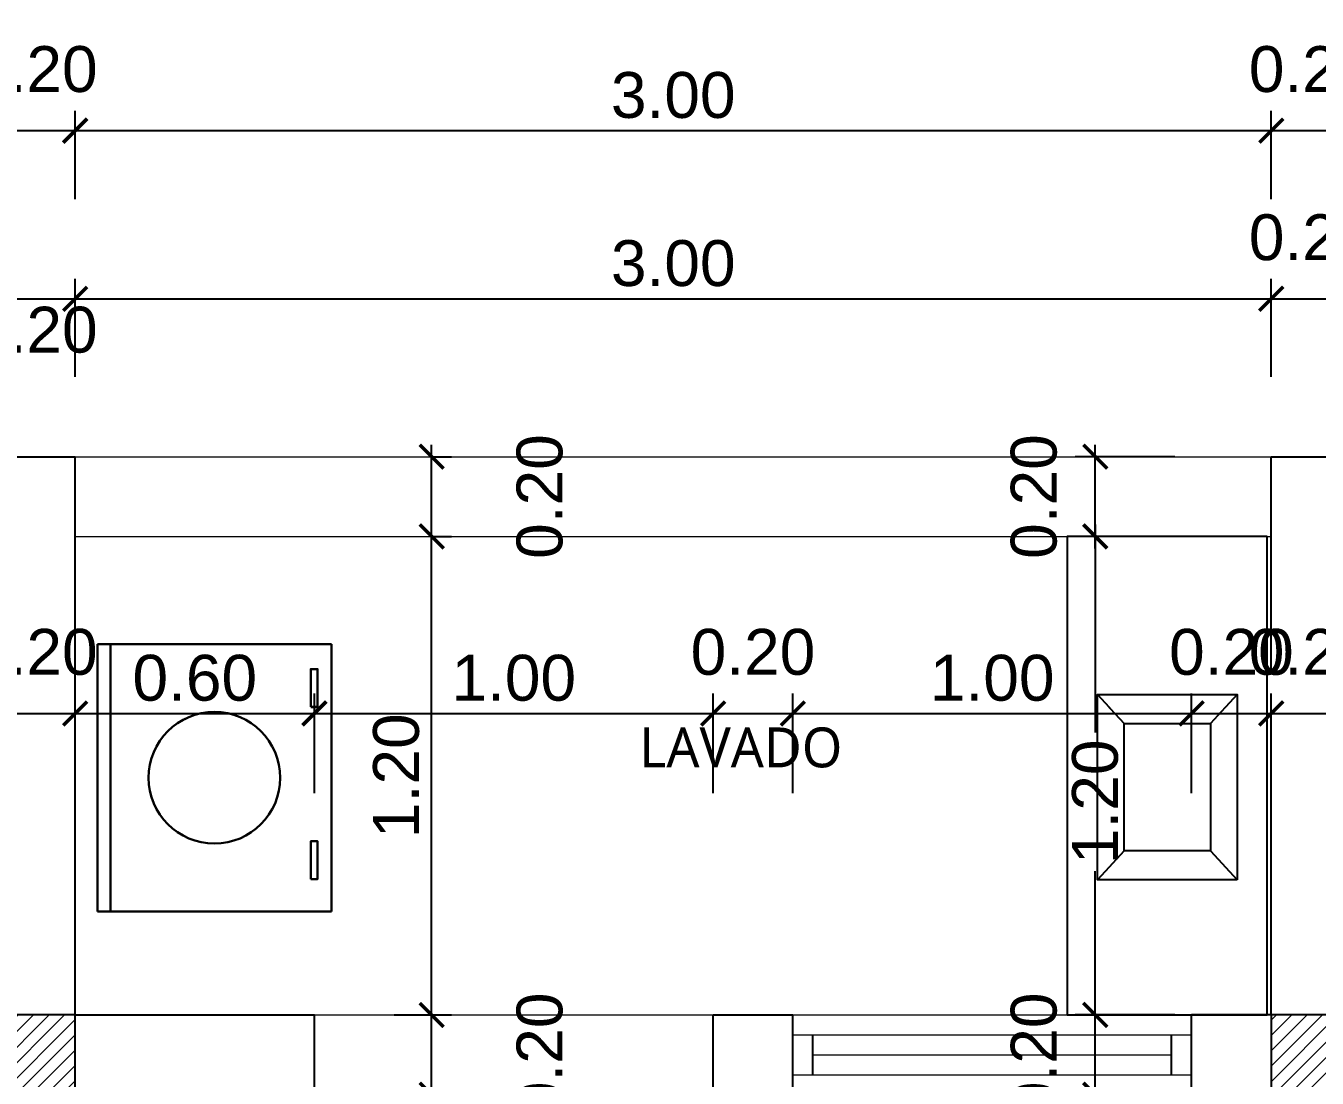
# Model space of a CAD drawing. Header units: feet. Extents: x -417 to 46, y -646 to -218.
# Drawn here: x -101.638 to -98.399, y -300.615 to -297.977 of the extents above; entities that cross this region are included whole.
import ezdxf

# ---------------------------------------------------------------- set-up
doc = ezdxf.new("R2010")
doc.units = ezdxf.units.FT
doc.header["$MEASUREMENT"] = 0
for name, color, linetype, lineweight in [('A-GENM', 8, 'Continuous', 9), ('A-WALL', 4, 'Continuous', 25), ('closet', 8, 'Continuous', 5), ('DIM-COTAS', 1, 'Continuous', 5), ('FURN', 2, 'Continuous', 30), ('Piso', 8, 'Continuous', 9), ('TXT', 2, 'Continuous', 9)]:
    doc.layers.add(name, color=color, linetype=linetype, lineweight=lineweight)
for name, color, linetype in [('COCINA', 2, 'Continuous'), ('columna', 9, 'Continuous'), ('DIM', 10, 'Continuous'), ('PERT-VENT', 2, 'Continuous')]:
    doc.layers.add(name, color=color, linetype=linetype)
doc.styles.add('ads', font='trebuc.ttf', dxfattribs={"height": 0.14})
doc.styles.get("Standard").update_dxf_attribs({"font": 'arial.ttf', "height": 0.115})
doc.dimstyles.new('KEILY', dxfattribs={"dimtxt": 0.115, "dimasz": 0.06, "dimexe": 0.05, "dimexo": 0.2, "dimgap": 0.03, "dimtad": 1, "dimzin": 1, "dimdsep": 46, "dimtxsty": 'Standard', "dimblk": 'ARCHTICK', "dimcen": 2.5, "dimdle": 0.03, "dimclrd": 256, "dimclre": 256, "dimclrt": 7, "dimadec": 0, "dimazin": 0, "dimtfac": 1, "dimtmove": 2, "dimatfit": 3, "dimfxl": 0.2, "dimfxlon": 1, "dimtolj": 1, "dimtzin": 1, "dimarcsym": 0})

# ---------------------------------------------------------------- blocks, each defined once
blk = doc.blocks.new('A$C01EB0BB3')
at = {"layer": 'FURN'}
for p, q in [((0, 0, 224.5603), (0, 0.6096, 224.5603)), ((0, 0.6096, 224.5603), (0.5334, 0.6096, 224.5603)), ((0.5034, 0.6096, 224.5603), (0.5034, 0, 224.5603)), ((0.5334, 0.6096, 224.5603), (0.5334, 0, 224.5603)), ((0.5334, 0, 224.5603), (0, 0, 224.5603))]:
    blk.add_line(p, q, dxfattribs=at)
at = {"layer": 'FURN', "ltscale": 0.02, "elevation": 224.5603}
for points in [[(0.047, 0.5357), (0.047, 0.4496), (0.0315, 0.4496), (0.0315, 0.5357)], [(0.047, 0.1432), (0.047, 0.0572), (0.0315, 0.0572), (0.0315, 0.1432)]]:
    blk.add_lwpolyline(points, close=True, dxfattribs=at)
at = {"layer": 'FURN', "ltscale": 0.02}
blk.add_circle((0.2667, 0.3048, 224.5603), 0.15, dxfattribs=at)
blk = doc.blocks.new('A$C153C7E87')
at = {"layer": 'COCINA'}
for p, q in [((0.0761, 0.8037), (0.1431, 0.731)), ((0.4267, 0.8037), (0.3597, 0.731)), ((0.1431, 0.4114), (0.0761, 0.3387)), ((0.3596, 0.4114), (0.4266, 0.3386))]:
    blk.add_line(p, q, dxfattribs=at)
at = {"layer": 'COCINA', "extrusion": (1.60732e-15, -2.48059e-15, -1)}
for points in [[(-0.5023, 1.2), (0, 1.2), (0, 0), (-0.5023, 0)], [(-0.4266, 0.3386), (-0.0761, 0.3386), (-0.0761, 0.8037), (-0.4266, 0.8037)], [(-0.3596, 0.4114), (-0.1431, 0.4114), (-0.1431, 0.731), (-0.3596, 0.731)]]:
    blk.add_lwpolyline(points, close=True, dxfattribs=at)
blk = doc.blocks.new('_ArchTick')
at = {"layer": 'DIM-COTAS', "color": 0, "const_width": 0.15}
blk.add_lwpolyline([(-0.5, -0.5), (0.5, 0.5)], dxfattribs=at)
blk = doc.blocks.new('*D763')
at = {"layer": 'Defpoints', "color": 0, "transparency": 16777216}
for p in [(-101.5143, -298.6612), (-101.5143, -299.057), (-101.7143, -299.257)]:
    blk.add_point(p, dxfattribs=at)
at = {"layer": 'DIM', "lineweight": -2, "transparency": 16777216}
for p, q in [((-101.7143, -298.8612), (-101.7143, -298.6112)), ((-101.5143, -298.857), (-101.5143, -298.6112)), ((-101.7443, -298.6612), (-101.4843, -298.6612))]:
    blk.add_line(p, q, dxfattribs=at)
at = {"layer": 'DIM', "lineweight": -2, "transparency": 16777216, "xscale": 0.06, "yscale": 0.06, "zscale": 0.06, "rotation": 180}
blk.add_blockref('_ArchTick', (-101.7143, -298.6612), dxfattribs=at)
at = {"layer": 'DIM', "lineweight": -2, "transparency": 16777216, "xscale": 0.06, "yscale": 0.06, "zscale": 0.06}
blk.add_blockref('_ArchTick', (-101.5143, -298.6612), dxfattribs=at)
at = {"layer": 'DIM', "color": 7, "transparency": 16777216, "insert": (-101.6143, -298.7393), "char_height": 0.115, "attachment_point": 5}
blk.add_mtext('\\A1;0.20', dxfattribs=at)
blk = doc.blocks.new('*D764')
at = {"layer": 'Defpoints', "color": 0, "transparency": 16777216}
for p in [(-98.5143, -298.6612), (-101.5143, -299.057), (-98.5143, -299.057)]:
    blk.add_point(p, dxfattribs=at)
at = {"layer": 'DIM', "lineweight": -2, "transparency": 16777216}
for p, q in [((-101.5143, -298.857), (-101.5143, -298.6112)), ((-98.5143, -298.857), (-98.5143, -298.6112)), ((-101.5443, -298.6612), (-98.4843, -298.6612))]:
    blk.add_line(p, q, dxfattribs=at)
at = {"layer": 'DIM', "lineweight": -2, "transparency": 16777216, "xscale": 0.06, "yscale": 0.06, "zscale": 0.06, "rotation": 180}
blk.add_blockref('_ArchTick', (-101.5143, -298.6612), dxfattribs=at)
at = {"layer": 'DIM', "lineweight": -2, "transparency": 16777216, "xscale": 0.06, "yscale": 0.06, "zscale": 0.06}
blk.add_blockref('_ArchTick', (-98.5143, -298.6612), dxfattribs=at)
at = {"layer": 'DIM', "color": 7, "transparency": 16777216, "insert": (-100.0143, -298.5724), "char_height": 0.115, "attachment_point": 5}
blk.add_mtext('\\A1;3.00', dxfattribs=at)
blk = doc.blocks.new('*D765')
at = {"layer": 'Defpoints', "color": 0, "transparency": 16777216}
for p in [(-98.3143, -298.6612), (-98.5143, -299.057), (-98.3143, -299.057)]:
    blk.add_point(p, dxfattribs=at)
at = {"layer": 'DIM', "lineweight": -2, "transparency": 16777216}
for p, q in [((-98.5143, -298.857), (-98.5143, -298.6112)), ((-98.3143, -298.857), (-98.3143, -298.6112)), ((-98.5443, -298.6612), (-98.2843, -298.6612))]:
    blk.add_line(p, q, dxfattribs=at)
at = {"layer": 'DIM', "lineweight": -2, "transparency": 16777216, "xscale": 0.06, "yscale": 0.06, "zscale": 0.06, "rotation": 180}
blk.add_blockref('_ArchTick', (-98.5143, -298.6612), dxfattribs=at)
at = {"layer": 'DIM', "lineweight": -2, "transparency": 16777216, "xscale": 0.06, "yscale": 0.06, "zscale": 0.06}
blk.add_blockref('_ArchTick', (-98.3143, -298.6612), dxfattribs=at)
at = {"layer": 'DIM', "color": 7, "transparency": 16777216, "insert": (-98.4143, -298.5075), "char_height": 0.115, "attachment_point": 5}
blk.add_mtext('\\A1;0.20', dxfattribs=at)
blk = doc.blocks.new('*D535')
at = {"layer": 'Defpoints', "color": 0, "transparency": 16777216}
for p in [(-101.5143, -298.2395), (-101.7143, -298.6112), (-101.5143, -298.6112)]:
    blk.add_point(p, dxfattribs=at)
at = {"layer": 'DIM', "lineweight": -2, "transparency": 16777216}
for p, q in [((-101.7143, -298.4112), (-101.7143, -298.1895)), ((-101.5143, -298.4112), (-101.5143, -298.1895)), ((-101.7443, -298.2395), (-101.4843, -298.2395))]:
    blk.add_line(p, q, dxfattribs=at)
at = {"layer": 'DIM', "lineweight": -2, "transparency": 16777216, "xscale": 0.06, "yscale": 0.06, "zscale": 0.06, "rotation": 180}
blk.add_blockref('_ArchTick', (-101.7143, -298.2395), dxfattribs=at)
at = {"layer": 'DIM', "lineweight": -2, "transparency": 16777216, "xscale": 0.06, "yscale": 0.06, "zscale": 0.06}
blk.add_blockref('_ArchTick', (-101.5143, -298.2395), dxfattribs=at)
at = {"layer": 'DIM', "color": 7, "transparency": 16777216, "insert": (-101.6143, -298.0858), "char_height": 0.115, "attachment_point": 5}
blk.add_mtext('\\A1;0.20', dxfattribs=at)
blk = doc.blocks.new('*D536')
at = {"layer": 'Defpoints', "color": 0, "transparency": 16777216}
for p in [(-98.5143, -298.2395), (-101.5143, -298.6112), (-98.5143, -298.6112)]:
    blk.add_point(p, dxfattribs=at)
at = {"layer": 'DIM', "lineweight": -2, "transparency": 16777216}
for p, q in [((-101.5143, -298.4112), (-101.5143, -298.1895)), ((-98.5143, -298.4112), (-98.5143, -298.1895)), ((-101.5443, -298.2395), (-98.4843, -298.2395))]:
    blk.add_line(p, q, dxfattribs=at)
at = {"layer": 'DIM', "lineweight": -2, "transparency": 16777216, "xscale": 0.06, "yscale": 0.06, "zscale": 0.06, "rotation": 180}
blk.add_blockref('_ArchTick', (-101.5143, -298.2395), dxfattribs=at)
at = {"layer": 'DIM', "lineweight": -2, "transparency": 16777216, "xscale": 0.06, "yscale": 0.06, "zscale": 0.06}
blk.add_blockref('_ArchTick', (-98.5143, -298.2395), dxfattribs=at)
at = {"layer": 'DIM', "color": 7, "transparency": 16777216, "insert": (-100.0143, -298.1508), "char_height": 0.115, "attachment_point": 5}
blk.add_mtext('\\A1;3.00', dxfattribs=at)
blk = doc.blocks.new('*D537')
at = {"layer": 'Defpoints', "color": 0, "transparency": 16777216}
for p in [(-98.3143, -298.2395), (-98.5143, -298.6112), (-98.3143, -298.6112)]:
    blk.add_point(p, dxfattribs=at)
at = {"layer": 'DIM', "lineweight": -2, "transparency": 16777216}
for p, q in [((-98.5143, -298.4112), (-98.5143, -298.1895)), ((-98.3143, -298.4112), (-98.3143, -298.1895)), ((-98.5443, -298.2395), (-98.2843, -298.2395))]:
    blk.add_line(p, q, dxfattribs=at)
at = {"layer": 'DIM', "lineweight": -2, "transparency": 16777216, "xscale": 0.06, "yscale": 0.06, "zscale": 0.06, "rotation": 180}
blk.add_blockref('_ArchTick', (-98.5143, -298.2395), dxfattribs=at)
at = {"layer": 'DIM', "lineweight": -2, "transparency": 16777216, "xscale": 0.06, "yscale": 0.06, "zscale": 0.06}
blk.add_blockref('_ArchTick', (-98.3143, -298.2395), dxfattribs=at)
at = {"layer": 'DIM', "color": 7, "transparency": 16777216, "insert": (-98.4143, -298.0858), "char_height": 0.115, "attachment_point": 5}
blk.add_mtext('\\A1;0.20', dxfattribs=at)
blk = doc.blocks.new('*D545')
at = {"layer": 'Defpoints', "color": 0, "transparency": 16777216}
for p in [(-88.4643, -297.8306), (-105.5643, -298.1895), (-88.4643, -298.1895)]:
    blk.add_point(p, dxfattribs=at)
at = {"layer": 'DIM', "lineweight": -2, "transparency": 16777216}
for p, q in [((-105.5643, -297.9895), (-105.5643, -297.7806)), ((-88.4643, -297.9895), (-88.4643, -297.7806)), ((-105.5943, -297.8306), (-88.4343, -297.8306))]:
    blk.add_line(p, q, dxfattribs=at)
at = {"layer": 'DIM', "lineweight": -2, "transparency": 16777216, "xscale": 0.06, "yscale": 0.06, "zscale": 0.06, "rotation": 180}
blk.add_blockref('_ArchTick', (-105.5643, -297.8306), dxfattribs=at)
at = {"layer": 'DIM', "lineweight": -2, "transparency": 16777216, "xscale": 0.06, "yscale": 0.06, "zscale": 0.06}
blk.add_blockref('_ArchTick', (-88.4643, -297.8306), dxfattribs=at)
at = {"layer": 'DIM', "color": 7, "transparency": 16777216, "insert": (-97.0143, -297.7419), "char_height": 0.115, "attachment_point": 5}
blk.add_mtext('\\A1;17.10', dxfattribs=at)
blk = doc.blocks.new('*D644')
at = {"layer": 'Defpoints', "color": 0, "transparency": 16777216}
for p in [(-101.5143, -299.7009), (-101.7143, -299.7328), (-101.5143, -300.457)]:
    blk.add_point(p, dxfattribs=at)
at = {"layer": 'DIM', "lineweight": -2, "transparency": 16777216}
for p, q in [((-101.7143, -299.7009), (-101.7143, -299.6509)), ((-101.5143, -299.9009), (-101.5143, -299.6509)), ((-101.7443, -299.7009), (-101.4843, -299.7009))]:
    blk.add_line(p, q, dxfattribs=at)
at = {"layer": 'DIM', "lineweight": -2, "transparency": 16777216, "xscale": 0.06, "yscale": 0.06, "zscale": 0.06, "rotation": 180}
blk.add_blockref('_ArchTick', (-101.7143, -299.7009), dxfattribs=at)
at = {"layer": 'DIM', "lineweight": -2, "transparency": 16777216, "xscale": 0.06, "yscale": 0.06, "zscale": 0.06}
blk.add_blockref('_ArchTick', (-101.5143, -299.7009), dxfattribs=at)
at = {"layer": 'DIM', "color": 7, "transparency": 16777216, "insert": (-101.6143, -299.5472), "char_height": 0.115, "attachment_point": 5}
blk.add_mtext('\\A1;0.20', dxfattribs=at)
blk = doc.blocks.new('*D645')
at = {"layer": 'Defpoints', "color": 0, "transparency": 16777216}
for p in [(-100.9143, -299.7009), (-101.5143, -300.457), (-100.9143, -300.457)]:
    blk.add_point(p, dxfattribs=at)
at = {"layer": 'DIM', "lineweight": -2, "transparency": 16777216}
for p, q in [((-101.5143, -299.9009), (-101.5143, -299.6509)), ((-100.9143, -299.9009), (-100.9143, -299.6509)), ((-101.5443, -299.7009), (-100.8843, -299.7009))]:
    blk.add_line(p, q, dxfattribs=at)
at = {"layer": 'DIM', "lineweight": -2, "transparency": 16777216, "xscale": 0.06, "yscale": 0.06, "zscale": 0.06, "rotation": 180}
blk.add_blockref('_ArchTick', (-101.5143, -299.7009), dxfattribs=at)
at = {"layer": 'DIM', "lineweight": -2, "transparency": 16777216, "xscale": 0.06, "yscale": 0.06, "zscale": 0.06}
blk.add_blockref('_ArchTick', (-100.9143, -299.7009), dxfattribs=at)
at = {"layer": 'DIM', "color": 7, "transparency": 16777216, "insert": (-101.2143, -299.6122), "char_height": 0.115, "attachment_point": 5}
blk.add_mtext('\\A1;0.60', dxfattribs=at)
blk = doc.blocks.new('*D646')
at = {"layer": 'Defpoints', "color": 0, "transparency": 16777216}
for p in [(-99.9143, -299.7009), (-100.9143, -300.457), (-99.9143, -300.457)]:
    blk.add_point(p, dxfattribs=at)
at = {"layer": 'DIM', "lineweight": -2, "transparency": 16777216}
for p, q in [((-100.9143, -299.9009), (-100.9143, -299.6509)), ((-99.9143, -299.9009), (-99.9143, -299.6509)), ((-100.9443, -299.7009), (-99.8843, -299.7009))]:
    blk.add_line(p, q, dxfattribs=at)
at = {"layer": 'DIM', "lineweight": -2, "transparency": 16777216, "xscale": 0.06, "yscale": 0.06, "zscale": 0.06, "rotation": 180}
blk.add_blockref('_ArchTick', (-100.9143, -299.7009), dxfattribs=at)
at = {"layer": 'DIM', "lineweight": -2, "transparency": 16777216, "xscale": 0.06, "yscale": 0.06, "zscale": 0.06}
blk.add_blockref('_ArchTick', (-99.9143, -299.7009), dxfattribs=at)
at = {"layer": 'DIM', "color": 7, "transparency": 16777216, "insert": (-100.4143, -299.6122), "char_height": 0.115, "attachment_point": 5}
blk.add_mtext('\\A1;1.00', dxfattribs=at)
blk = doc.blocks.new('*D647')
at = {"layer": 'Defpoints', "color": 0, "transparency": 16777216}
for p in [(-99.7143, -299.7009), (-99.9143, -300.457), (-99.7143, -300.457)]:
    blk.add_point(p, dxfattribs=at)
at = {"layer": 'DIM', "lineweight": -2, "transparency": 16777216}
for p, q in [((-99.9143, -299.9009), (-99.9143, -299.6509)), ((-99.7143, -299.9009), (-99.7143, -299.6509)), ((-99.9443, -299.7009), (-99.6843, -299.7009))]:
    blk.add_line(p, q, dxfattribs=at)
at = {"layer": 'DIM', "lineweight": -2, "transparency": 16777216, "xscale": 0.06, "yscale": 0.06, "zscale": 0.06, "rotation": 180}
blk.add_blockref('_ArchTick', (-99.9143, -299.7009), dxfattribs=at)
at = {"layer": 'DIM', "lineweight": -2, "transparency": 16777216, "xscale": 0.06, "yscale": 0.06, "zscale": 0.06}
blk.add_blockref('_ArchTick', (-99.7143, -299.7009), dxfattribs=at)
at = {"layer": 'DIM', "color": 7, "transparency": 16777216, "insert": (-99.8143, -299.5472), "char_height": 0.115, "attachment_point": 5}
blk.add_mtext('\\A1;0.20', dxfattribs=at)
blk = doc.blocks.new('*D648')
at = {"layer": 'Defpoints', "color": 0, "transparency": 16777216}
for p in [(-98.7143, -299.7009), (-99.7143, -300.457), (-98.7143, -300.457)]:
    blk.add_point(p, dxfattribs=at)
at = {"layer": 'DIM', "lineweight": -2, "transparency": 16777216}
for p, q in [((-99.7143, -299.9009), (-99.7143, -299.6509)), ((-98.7143, -299.9009), (-98.7143, -299.6509)), ((-99.7443, -299.7009), (-98.6843, -299.7009))]:
    blk.add_line(p, q, dxfattribs=at)
at = {"layer": 'DIM', "lineweight": -2, "transparency": 16777216, "xscale": 0.06, "yscale": 0.06, "zscale": 0.06, "rotation": 180}
blk.add_blockref('_ArchTick', (-99.7143, -299.7009), dxfattribs=at)
at = {"layer": 'DIM', "lineweight": -2, "transparency": 16777216, "xscale": 0.06, "yscale": 0.06, "zscale": 0.06}
blk.add_blockref('_ArchTick', (-98.7143, -299.7009), dxfattribs=at)
at = {"layer": 'DIM', "color": 7, "transparency": 16777216, "insert": (-99.2143, -299.6122), "char_height": 0.115, "attachment_point": 5}
blk.add_mtext('\\A1;1.00', dxfattribs=at)
blk = doc.blocks.new('*D649')
at = {"layer": 'Defpoints', "color": 0, "transparency": 16777216}
for p in [(-98.5143, -299.7009), (-98.7143, -300.457), (-98.5143, -300.457)]:
    blk.add_point(p, dxfattribs=at)
at = {"layer": 'DIM', "lineweight": -2, "transparency": 16777216}
for p, q in [((-98.7143, -299.9009), (-98.7143, -299.6509)), ((-98.5143, -299.9009), (-98.5143, -299.6509)), ((-98.7443, -299.7009), (-98.4843, -299.7009))]:
    blk.add_line(p, q, dxfattribs=at)
at = {"layer": 'DIM', "lineweight": -2, "transparency": 16777216, "xscale": 0.06, "yscale": 0.06, "zscale": 0.06, "rotation": 180}
blk.add_blockref('_ArchTick', (-98.7143, -299.7009), dxfattribs=at)
at = {"layer": 'DIM', "lineweight": -2, "transparency": 16777216, "xscale": 0.06, "yscale": 0.06, "zscale": 0.06}
blk.add_blockref('_ArchTick', (-98.5143, -299.7009), dxfattribs=at)
at = {"layer": 'DIM', "color": 7, "transparency": 16777216, "insert": (-98.6143, -299.5472), "char_height": 0.115, "attachment_point": 5}
blk.add_mtext('\\A1;0.20', dxfattribs=at)
blk = doc.blocks.new('*D650')
at = {"layer": 'Defpoints', "color": 0, "transparency": 16777216}
for p in [(-98.3143, -299.7009), (-98.5143, -300.457), (-98.3143, -300.4931)]:
    blk.add_point(p, dxfattribs=at)
at = {"layer": 'DIM', "lineweight": -2, "transparency": 16777216}
for p, q in [((-98.5143, -299.9009), (-98.5143, -299.6509)), ((-98.3143, -299.9009), (-98.3143, -299.6509)), ((-98.5443, -299.7009), (-98.2843, -299.7009))]:
    blk.add_line(p, q, dxfattribs=at)
at = {"layer": 'DIM', "lineweight": -2, "transparency": 16777216, "xscale": 0.06, "yscale": 0.06, "zscale": 0.06, "rotation": 180}
blk.add_blockref('_ArchTick', (-98.5143, -299.7009), dxfattribs=at)
at = {"layer": 'DIM', "lineweight": -2, "transparency": 16777216, "xscale": 0.06, "yscale": 0.06, "zscale": 0.06}
blk.add_blockref('_ArchTick', (-98.3143, -299.7009), dxfattribs=at)
at = {"layer": 'DIM', "color": 7, "transparency": 16777216, "insert": (-98.4143, -299.5472), "char_height": 0.115, "attachment_point": 5}
blk.add_mtext('\\A1;0.20', dxfattribs=at)
blk = doc.blocks.new('*D750')
at = {"layer": 'Defpoints', "color": 0, "transparency": 16777216}
for p in [(-100.9143, -300.457), (-100.6202, -300.457), (-100.9143, -300.657)]:
    blk.add_point(p, dxfattribs=at)
at = {"layer": 'DIM', "lineweight": -2, "transparency": 16777216}
for p, q in [((-100.6202, -300.687), (-100.6202, -300.427)), ((-100.7143, -300.457), (-100.5702, -300.457)), ((-100.7143, -300.657), (-100.5702, -300.657))]:
    blk.add_line(p, q, dxfattribs=at)
at = {"layer": 'DIM', "lineweight": -2, "transparency": 16777216, "xscale": 0.06, "yscale": 0.06, "zscale": 0.06}
for p, rotation in [((-100.6202, -300.457), 90), ((-100.6202, -300.657), 270)]:
    blk.add_blockref('_ArchTick', p, dxfattribs=dict(at, rotation=rotation))
at = {"layer": 'DIM', "color": 7, "transparency": 16777216, "insert": (-100.349, -300.557), "char_height": 0.115, "attachment_point": 5, "rotation": 90}
blk.add_mtext('\\A1;0.20', dxfattribs=at)
blk = doc.blocks.new('*D751')
at = {"layer": 'Defpoints', "color": 0, "transparency": 16777216}
for p in [(-100.7945, -299.257), (-100.6202, -299.257), (-100.9143, -300.457)]:
    blk.add_point(p, dxfattribs=at)
at = {"layer": 'DIM', "lineweight": -2, "transparency": 16777216}
for p, q in [((-100.6202, -300.487), (-100.6202, -299.227)), ((-100.6202, -299.257), (-100.5702, -299.257)), ((-100.7143, -300.457), (-100.5702, -300.457))]:
    blk.add_line(p, q, dxfattribs=at)
at = {"layer": 'DIM', "lineweight": -2, "transparency": 16777216, "xscale": 0.06, "yscale": 0.06, "zscale": 0.06}
for p, rotation in [((-100.6202, -299.257), 90), ((-100.6202, -300.457), 270)]:
    blk.add_blockref('_ArchTick', p, dxfattribs=dict(at, rotation=rotation))
at = {"layer": 'DIM', "color": 7, "transparency": 16777216, "insert": (-100.7089, -299.857), "char_height": 0.115, "attachment_point": 5, "rotation": 90}
blk.add_mtext('\\A1;1.20', dxfattribs=at)
blk = doc.blocks.new('*D752')
at = {"layer": 'Defpoints', "color": 0, "transparency": 16777216}
for p in [(-100.7945, -299.057), (-100.6202, -299.057), (-100.7945, -299.257)]:
    blk.add_point(p, dxfattribs=at)
at = {"layer": 'DIM', "lineweight": -2, "transparency": 16777216}
for p, q in [((-100.6202, -299.287), (-100.6202, -299.027)), ((-100.6202, -299.057), (-100.5702, -299.057)), ((-100.6202, -299.257), (-100.5702, -299.257))]:
    blk.add_line(p, q, dxfattribs=at)
at = {"layer": 'DIM', "lineweight": -2, "transparency": 16777216, "xscale": 0.06, "yscale": 0.06, "zscale": 0.06}
for p, rotation in [((-100.6202, -299.057), 90), ((-100.6202, -299.257), 270)]:
    blk.add_blockref('_ArchTick', p, dxfattribs=dict(at, rotation=rotation))
at = {"layer": 'DIM', "color": 7, "transparency": 16777216, "insert": (-100.349, -299.157), "char_height": 0.115, "attachment_point": 5, "rotation": 90}
blk.add_mtext('\\A1;0.20', dxfattribs=at)
blk = doc.blocks.new('*D568')
at = {"layer": 'Defpoints', "color": 0, "transparency": 16777216}
for p in [(-98.9558, -300.457), (-98.5143, -300.457), (-98.5143, -300.657)]:
    blk.add_point(p, dxfattribs=at)
at = {"layer": 'DIM', "lineweight": -2, "transparency": 16777216}
for p, q in [((-98.9558, -300.687), (-98.9558, -300.427)), ((-98.7558, -300.457), (-99.0058, -300.457)), ((-98.7558, -300.657), (-99.0058, -300.657))]:
    blk.add_line(p, q, dxfattribs=at)
at = {"layer": 'DIM', "lineweight": -2, "transparency": 16777216, "xscale": 0.06, "yscale": 0.06, "zscale": 0.06}
for p, rotation in [((-98.9558, -300.457), 90), ((-98.9558, -300.657), 270)]:
    blk.add_blockref('_ArchTick', p, dxfattribs=dict(at, rotation=rotation))
at = {"layer": 'DIM', "color": 7, "transparency": 16777216, "insert": (-99.1095, -300.557), "char_height": 0.115, "attachment_point": 5, "rotation": 90}
blk.add_mtext('\\A1;0.20', dxfattribs=at)
blk = doc.blocks.new('*D569')
at = {"layer": 'Defpoints', "color": 0, "transparency": 16777216}
for p in [(-98.9558, -299.257), (-98.5143, -299.257), (-98.5143, -300.457)]:
    blk.add_point(p, dxfattribs=at)
at = {"layer": 'DIM', "lineweight": -2, "transparency": 16777216}
for p, q in [((-98.9558, -299.227), (-98.9558, -299.7488)), ((-98.7558, -299.257), (-99.0058, -299.257)), ((-98.9558, -300.487), (-98.9558, -300.0963)), ((-98.7558, -300.457), (-99.0058, -300.457))]:
    blk.add_line(p, q, dxfattribs=at)
at = {"layer": 'DIM', "lineweight": -2, "transparency": 16777216, "xscale": 0.06, "yscale": 0.06, "zscale": 0.06}
for p, rotation in [((-98.9558, -299.257), 90), ((-98.9558, -300.457), 270)]:
    blk.add_blockref('_ArchTick', p, dxfattribs=dict(at, rotation=rotation))
at = {"layer": 'DIM', "color": 7, "transparency": 16777216, "insert": (-98.9558, -299.9225), "char_height": 0.115, "attachment_point": 5, "rotation": 90}
blk.add_mtext('\\A1;1.20', dxfattribs=at)
blk = doc.blocks.new('*D570')
at = {"layer": 'Defpoints', "color": 0, "transparency": 16777216}
for p in [(-98.9558, -299.057), (-98.5143, -299.057), (-98.5143, -299.257)]:
    blk.add_point(p, dxfattribs=at)
at = {"layer": 'DIM', "lineweight": -2, "transparency": 16777216}
for p, q in [((-98.9558, -299.287), (-98.9558, -299.027)), ((-98.7558, -299.057), (-99.0058, -299.057)), ((-98.7558, -299.257), (-99.0058, -299.257))]:
    blk.add_line(p, q, dxfattribs=at)
at = {"layer": 'DIM', "lineweight": -2, "transparency": 16777216, "xscale": 0.06, "yscale": 0.06, "zscale": 0.06}
for p, rotation in [((-98.9558, -299.057), 90), ((-98.9558, -299.257), 270)]:
    blk.add_blockref('_ArchTick', p, dxfattribs=dict(at, rotation=rotation))
at = {"layer": 'DIM', "color": 7, "transparency": 16777216, "insert": (-99.1095, -299.157), "char_height": 0.115, "attachment_point": 5, "rotation": 90}
blk.add_mtext('\\A1;0.20', dxfattribs=at)
blk = doc.blocks.new('A$C012446DC')
at = {"layer": 'Piso'}
h = blk.add_hatch(dxfattribs=at)
h.set_pattern_fill('ANSI31', color=256, scale=0.008571, angle=180)
h.set_pattern_definition([(225, (206536.064322, 1154820.960068), (0.0192434059784, -0.0192434059784), [])])
h.paths.add_polyline_path([(0, 0), (0.2, 0), (0.2, 0.2), (0, 0.2)])
at = {"layer": 'columna'}
blk.add_lwpolyline([(0.2, 0.2), (0, 0.2), (0, 0), (0.2, 0)], close=True, dxfattribs=at)
blk = doc.blocks.new('A$C387E0859')
for p in [(0, 8.7), (3.2, 8.7)]:
    blk.add_blockref('A$C012446DC', p)

msp = doc.modelspace()

# ---------------------------------------------------------------- linework, layer by layer
at = {"layer": 'A-GENM'}
for p, q in [((-101.5143, -299.057), (-98.5143, -299.057)), ((-101.5143, -299.257), (-98.5143, -299.257))]:
    msp.add_line(p, q, dxfattribs=at)
at = {"layer": 'A-WALL'}
for p, q in [((-101.9143, -299.057), (-101.5143, -299.057)), ((-101.5143, -300.457), (-101.5143, -299.057)), ((-98.5143, -300.457), (-98.5143, -299.057)), ((-98.5143, -299.057), (-98.3143, -299.057)), ((-101.5143, -300.457), (-100.9143, -300.457)), ((-100.9143, -300.657), (-100.9143, -300.457)), ((-99.9143, -300.657), (-99.9143, -300.457)), ((-99.9143, -300.457), (-99.7143, -300.457)), ((-99.7143, -300.657), (-99.7143, -300.457)), ((-98.7143, -300.657), (-98.7143, -300.457)), ((-98.5143, -300.457), (-98.7143, -300.457))]:
    msp.add_line(p, q, dxfattribs=at)
at = {"layer": 'closet'}
msp.add_line((-100.9143, -300.457), (-99.9143, -300.457), dxfattribs=at)
at = {"layer": 'PERT-VENT', "lineweight": 15}
for p, q in [((-99.7143, -300.457), (-98.7143, -300.457)), ((-99.7143, -300.507), (-98.7143, -300.507)), ((-99.6643, -300.557), (-98.7643, -300.557)), ((-99.7143, -300.607), (-98.7143, -300.607))]:
    msp.add_line(p, q, dxfattribs=at)
at = {"layer": 'PERT-VENT'}
for p, q in [((-99.6643, -300.607), (-99.6643, -300.507)), ((-98.7643, -300.607), (-98.7643, -300.507))]:
    msp.add_line(p, q, dxfattribs=at)

# ---------------------------------------------------------------- block references
msp.add_blockref('A$C387E0859', (-101.7143, -309.357))

# ---------------------------------------------------------------- dimensions: what is measured, and where the dimension line sits
at = {"layer": 'DIM'}
for base, p1, p2, picture, middle in [((-88.4643, -297.8306), (-105.5643, -298.1895), (-88.4643, -298.1895), '*D545', (-97.0143, -297.7419)), ((-101.5143, -298.2395), (-101.7143, -298.6112), (-101.5143, -298.6112), '*D535', (-101.6143, -298.0858)), ((-98.3143, -298.2395), (-98.5143, -298.6112), (-98.3143, -298.6112), '*D537', (-98.4143, -298.0858)), ((-98.5143, -298.2395), (-101.5143, -298.6112), (-98.5143, -298.6112), '*D536', (-100.0143, -298.1508)), ((-98.3143, -298.6612), (-98.5143, -299.057), (-98.3143, -299.057), '*D765', (-98.4143, -298.5075)), ((-98.5143, -298.6612), (-101.5143, -299.057), (-98.5143, -299.057), '*D764', (-100.0143, -298.5724)), ((-101.5143, -299.7009), (-101.7143, -299.7328), (-101.5143, -300.457), '*D644', (-101.6143, -299.5472))]:
    dim = msp.add_linear_dim(base=base, p1=p1, p2=p2, dimstyle='KEILY', dxfattribs=at)
    dim.commit()
    dim.dimension.update_dxf_attribs({"geometry": picture, "text_midpoint": middle})
dim = msp.add_linear_dim(base=(-101.5143, -298.6612), p1=(-101.7143, -299.257), p2=(-101.5143, -299.057), dimstyle='KEILY', dxfattribs=at)
dim.commit()
dim.dimension.update_dxf_attribs({"geometry": '*D763', "text_midpoint": (-101.6143, -298.7393), "dimtype": 160})
for base, p1, p2, picture, middle in [((-100.6202, -299.057), (-100.7945, -299.257), (-100.7945, -299.057), '*D752', (-100.349, -299.157)), ((-98.9558, -299.057), (-98.5143, -299.257), (-98.5143, -299.057), '*D570', (-99.1095, -299.157)), ((-100.6202, -300.457), (-100.9143, -300.657), (-100.9143, -300.457), '*D750', (-100.349, -300.557)), ((-98.9558, -300.457), (-98.5143, -300.657), (-98.5143, -300.457), '*D568', (-99.1095, -300.557))]:
    dim = msp.add_linear_dim(base=base, p1=p1, p2=p2, angle=90, dimstyle='KEILY', dxfattribs=at)
    dim.commit()
    dim.dimension.update_dxf_attribs({"geometry": picture, "text_midpoint": middle})

# ---------------------------------------------------------------- next in the draw order: texts
at = {"layer": 'TXT', "insert": (-99.8449, -299.7361), "char_height": 0.1, "width": 2.688, "attachment_point": 2, "style": 'ads', "bg_fill": 2}
msp.add_mtext('LAVADO', dxfattribs=at)

# ---------------------------------------------------------------- next in the draw order: block references
at = {"xscale": 1.099999999999994, "yscale": 1.099999999999994, "zscale": 1.099999999999994, "rotation": 180}
msp.add_blockref('A$C01EB0BB3', (-100.8717, -299.5268), dxfattribs=at)

# ---------------------------------------------------------------- next in the draw order: texts
at = {"layer": 'TXT', "insert": (-97.124, -299.6446), "char_height": 0.1, "width": 2.688, "attachment_point": 2, "style": 'ads', "bg_fill": 2}
msp.add_mtext('LAVADO', dxfattribs=at)

# ---------------------------------------------------------------- next in the draw order: dimensions: what is measured, and where the dimension line sits
at = {"layer": 'DIM'}
dim = msp.add_linear_dim(base=(-100.6202, -299.257), p1=(-100.9143, -300.457), p2=(-100.7945, -299.257), angle=90, dimstyle='KEILY', dxfattribs=at)
dim.commit()
dim.dimension.update_dxf_attribs({"geometry": '*D751', "text_midpoint": (-100.7089, -299.857)})
for base, p1, p2, picture, middle in [((-99.7143, -299.7009), (-99.9143, -300.457), (-99.7143, -300.457), '*D647', (-99.8143, -299.5472)), ((-100.9143, -299.7009), (-101.5143, -300.457), (-100.9143, -300.457), '*D645', (-101.2143, -299.6122)), ((-99.9143, -299.7009), (-100.9143, -300.457), (-99.9143, -300.457), '*D646', (-100.4143, -299.6122)), ((-98.7143, -299.7009), (-99.7143, -300.457), (-98.7143, -300.457), '*D648', (-99.2143, -299.6122))]:
    dim = msp.add_linear_dim(base=base, p1=p1, p2=p2, dimstyle='KEILY', dxfattribs=at)
    dim.commit()
    dim.dimension.update_dxf_attribs({"geometry": picture, "text_midpoint": middle})

# ---------------------------------------------------------------- next in the draw order: block references
at = {"layer": 'FURN'}
msp.add_blockref('A$C153C7E87', (-99.0266, -300.457), dxfattribs=at)

# ---------------------------------------------------------------- next in the draw order: dimensions: what is measured, and where the dimension line sits
at = {"layer": 'DIM'}
dim = msp.add_linear_dim(base=(-98.9558, -299.257), p1=(-98.5143, -300.457), p2=(-98.5143, -299.257), angle=90, dimstyle='KEILY', dxfattribs=at)
dim.commit()
dim.dimension.update_dxf_attribs({"geometry": '*D569', "text_midpoint": (-98.9558, -299.9225), "dimtype": 160})
for base, p1, p2, picture, middle in [((-98.5143, -299.7009), (-98.7143, -300.457), (-98.5143, -300.457), '*D649', (-98.6143, -299.5472)), ((-98.3143, -299.7009), (-98.5143, -300.457), (-98.3143, -300.4931), '*D650', (-98.4143, -299.5472))]:
    dim = msp.add_linear_dim(base=base, p1=p1, p2=p2, dimstyle='KEILY', dxfattribs=at)
    dim.commit()
    dim.dimension.update_dxf_attribs({"geometry": picture, "text_midpoint": middle})

doc.saveas('drawing.dxf')
